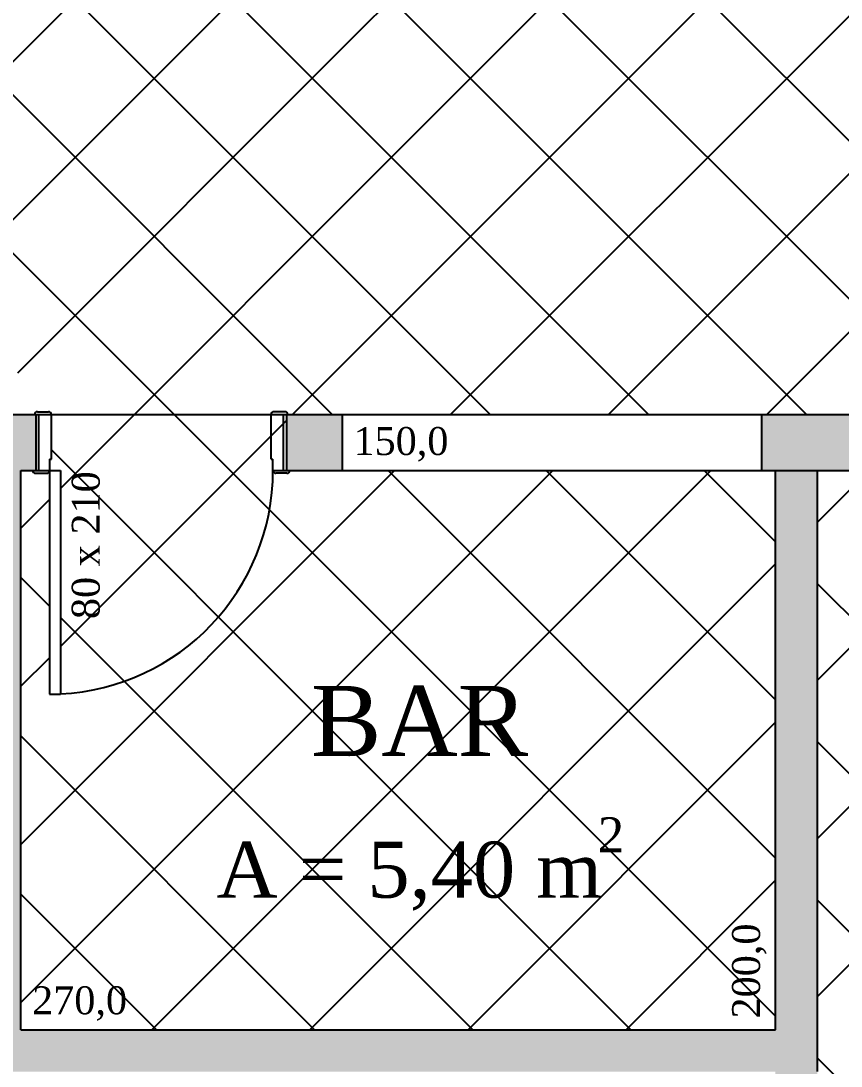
# Model space of a CAD drawing. Header units: millimetres. Extents: x 5728 to 12128, y -948 to 8052.
# Drawn here: x 7108.2 to 7401.7, y 1089.3 to 1463 of the extents above; entities that cross this region are included whole.
import ezdxf
from ezdxf.enums import TextEntityAlignment as Align

# ---------------------------------------------------------------- set-up
doc = ezdxf.new("R2010")
doc.units = ezdxf.units.MM
doc.header["$MEASUREMENT"] = 0
for name, color, linetype in [('001 - 0.150 Color', 1, 'Continuous'), ('003 - 0.250 Color', 3, 'Continuous'), ('004 - 0.150 Color', 4, 'Continuous'), ('005 - 0.350 Color', 5, 'Continuous'), ('007 - 0.200', 7, 'Continuous'), ('253 - 0.150 Color', 253, 'Continuous')]:
    doc.layers.add(name, color=color, linetype=linetype)
doc.styles.add('style4', font='romantic.ttf')
pattern_1 = [(45, (0, 0), (-28.2842146789194, 28.2842146789194), []), (135, (0, 0), (-28.2842146789194, -28.2842146789194), [])]

msp = doc.modelspace()

# ---------------------------------------------------------------- hatches: boundary and pattern name
at = {"layer": '003 - 0.250 Color', "ltscale": 2.5}
h = msp.add_hatch(dxfattribs=at)
h.set_pattern_fill('GRASS', color=256, scale=50, style=0)
h.set_pattern_definition([(90, (0, 0), (-35.35533905, 35.35533905), [9.375, -61.33567814999999]), (45, (0, 0), (-35.35533905932737, 35.35533905932738), [9.375, -40.625]), (135, (0, 0), (-35.35533905932738, -35.35533905932737), [9.375, -40.625])])
h.paths.add_polyline_path([(6403.233044741824, 670.8478115876025), (7096.793143707046, 670.8478115876022, -0.007972940582527196), (7136.594248306338, 697.5973259895412, -0.1787853650335933), (7218.23304474182, 787.2763766262524), (7093.233044741823, 787.2763766262524), (6878.233044741823, 787.2763766262523), (6878.233044741823, 845.5163766262522), (6878.233044741823, 1044.776376626252), (6878.233044741823, 1137.276376626253), (6878.233044741823, 1197.276376626253), (6878.233044741823, 1302.276376626253), (6428.233044741823, 1302.276376626252), (6403.233044741822, 1302.276376626252)])
at = {"layer": '005 - 0.350 Color', "ltscale": 2.5}
for points in [[(7108.233044741823, 1102.276376626252), (7108.233044741823, 1302.276376626253), (7113.633044741826, 1302.276376626252), (7113.633044741826, 1322.276376626252), (7003.233044741826, 1322.276376626253), (7003.233044741826, 1302.276376626252), (7093.233044741823, 1302.276376626252), (7093.233044741821, 1102.276376626252), (6893.233044741822, 1102.276376626252), (6893.233044741824, 1137.276376626253), (6888.503347369404, 1137.276376626253, -0.003026303524403506), (6888.502742114242, 1137.276376626253), (6878.233044741822, 1137.276376626253), (6878.233044741823, 1044.776376626252), (6893.233044741823, 1044.776376626252), (6893.233044741822, 1087.276376626252), (7378.233044741822, 1087.276376626252, -0.002998477564338969), (7378.212728392979, 1083.858384686537), (7393.171919325428, 1081.220675715577, 0.005046803038780047), (7393.233044741822, 1087.276376626279), (7393.233044741826, 1302.276376626252), (7378.233044741824, 1302.276376626252), (7378.233044741823, 1102.276376626252)], [(7223.233044741823, 1322.276376626252), (7203.233044741826, 1322.276376626252), (7203.233044741826, 1302.276376626252), (7223.233044741822, 1302.276376626252)], [(7523.433044741824, 1322.276376626253), (7373.233044741824, 1322.276376626252), (7373.233044741823, 1302.276376626253), (7523.433044741824, 1302.276376626252)]]:
    msp.add_hatch(color=256, dxfattribs=at).paths.add_polyline_path(points)
at = {"layer": '253 - 0.150 Color', "ltscale": 2.5}
h = msp.add_hatch(dxfattribs=at)
h.set_pattern_fill('NET', color=256, scale=12.5984, angle=45, style=0)
h.set_pattern_definition(pattern_1)
h.paths.add_polyline_path([(6443.233044741823, 1652.276376626252), (6443.233044741823, 1434.776376626252), (6443.233044741823, 1317.276376626252), (6878.233044741823, 1317.276376626253), (6878.233044741823, 1322.276376626252), (6898.233044741823, 1322.276376626252), (6903.133044741824, 1322.276376626252, -0.4142135623733614), (6904.133044741825, 1323.276376626252), (6908.133044741825, 1323.276376626249, -0.4142135623728287), (6909.133044741824, 1322.276376626249), (6997.733044741823, 1322.276376626259, -0.4142135623712303), (6998.733044741823, 1323.276376626252), (7002.733044741823, 1323.276376626252, -0.4142135623730951), (7003.733044741823, 1322.276376626252), (7093.261067438603, 1322.276376626252, -1.09335132445333), (7108.201526567967, 1322.276376626252), (7113.133044741824, 1322.276376626252, -0.4142135623733614), (7114.133044741825, 1323.276376626252), (7118.133044741825, 1323.276376626249, -0.4142135623728287), (7119.133044741824, 1322.276376626249), (7197.733044741823, 1322.276376626249, -0.4142135623741605), (7198.733044741823, 1323.276376626252), (7202.733044741823, 1323.276376626252, -0.4142135623730951), (7203.733044741823, 1322.276376626252), (7228.233044741823, 1322.276376626253), (7228.233044741823, 1652.276376626252)])
h.paths.add_polyline_path([(6965.733044741743, 1449.776376626252, -1), (6980.733044741743, 1449.776376626252, -1), (6965.733044741743, 1449.776376626252, -1), (6950.733044741743, 1449.776376626252, -1), (6935.733044741743, 1449.776376626252, -1), (6920.733044741743, 1449.776376626252, -1), (6905.733044741743, 1449.776376626252, -1), (6890.733044741743, 1449.776376626252, -1), (6875.733044741743, 1449.776376626252, -1), (6890.733044741743, 1449.776376626252, -1), (6905.733044741743, 1449.776376626252, -1), (6920.733044741743, 1449.776376626252, -1), (6935.733044741743, 1449.776376626252, -1), (6950.733044741743, 1449.776376626252, -1)], flags=16)
h.paths.add_polyline_path([(6996.050491693159, 1448.852937722257, -1), (6981.050491693159, 1448.852937722257, -1)], flags=16)
h.paths.add_polyline_path([(7011.146060583011, 1446.095997314732, -1), (6996.146060583011, 1446.095997314732, -1)], flags=16)
h.paths.add_polyline_path([(7025.801087323596, 1441.545490557061, -1), (7010.801087323596, 1441.545490557061, -1)], flags=16)
h.paths.add_polyline_path([(7039.803289219524, 1435.267332978234, -1), (7024.803289219524, 1435.267332978234, -1)], flags=16)
h.paths.add_polyline_path([(7052.949839949657, 1427.35246567556, -1), (7037.949839949657, 1427.35246567556, -1)], flags=16)
h.paths.add_polyline_path([(7065.050307570506, 1417.915538004137, -1), (7050.050307570506, 1417.915538004137, -1)], flags=16)
h.paths.add_polyline_path([(7075.929412983129, 1407.093246844685, -1), (7060.929412983129, 1407.093246844685, -1)], flags=16)
h.paths.add_polyline_path([(7085.429568906287, 1395.042356506017, -1), (7070.429568906287, 1395.042356506017, -1)], flags=16)
h.paths.add_polyline_path([(7093.413162578048, 1381.937427944477, -1), (7078.413162578048, 1381.937427944477, -1)], flags=16)
h.paths.add_polyline_path([(7099.764549120131, 1367.968290193281, -1), (7084.764549120131, 1367.968290193281, -1)], flags=16)
h.paths.add_polyline_path([(7104.391726690546, 1353.337290628974, -1), (7089.391726690546, 1353.337290628974, -1)], flags=16)
h.paths.add_polyline_path([(7107.227669159334, 1338.256363905703, -1), (7092.227669159334, 1338.256363905703, -1)], flags=16)
h.paths.add_polyline_path([(6879.159819889752, 1322.906583726845), (6918.590293262532, 1322.906583726845), (6918.590293262532, 1341.345932839271), (6879.159819889752, 1341.345932839271)], flags=24)
h.paths.add_polyline_path([(6444.159819889752, 1317.906583726844), (6483.590293262532, 1317.906583726844), (6483.590293262532, 1336.34593283927), (6444.159819889752, 1336.34593283927)], flags=24)
h.paths.add_polyline_path([(6459.570269892297, 1518.397321092688), (6459.570269892297, 1612.406196832332), (6443.815832022476, 1612.406196832332), (6443.815832022476, 1518.397321092688)], flags=24)
h = msp.add_hatch(dxfattribs=at)
h.set_pattern_fill('NET', color=256, scale=12.5984, angle=45, style=0)
h.set_pattern_definition(pattern_1)
h.paths.add_polyline_path([(7528.233044741823, 1652.276376626252), (7228.233044741822, 1652.276376626252), (7228.233044741823, 1322.276376626252), (7522.233044741823, 1322.276376626252, -0.4142135623741602), (7523.233044741823, 1323.276376626256), (7527.233044741823, 1323.276376626256, -0.414213562373095), (7528.233044741823, 1322.276376626256), (7528.233044741823, 1422.276376626256)])
h.paths.add_polyline_path([(7480.657614387115, 1322.906583726845), (7520.088087759896, 1322.906583726845), (7520.088087759896, 1341.345932839271), (7480.657614387115, 1341.345932839271)], flags=24)
h = msp.add_hatch(dxfattribs=at)
h.set_pattern_fill('NET', color=256, scale=12.5984, angle=45, style=0)
h.set_pattern_definition(pattern_1)
h.paths.add_polyline_path([(6998.438775741415, 1302.169469400925, -0.02678438308058817), (6998.433044741825, 1302.276376626254), (6998.433044741826, 1306.276376626249), (6997.733044741825, 1306.276376626249), (6997.733044741824, 1322.276376626259), (6909.133044741826, 1322.276376626249), (6909.133044741827, 1306.276376626249), (6908.433044741825, 1306.276376626249), (6908.433044741825, 1302.276376626252), (6912.433044741825, 1302.276376626249), (6912.433044741825, 1212.276376626252, 0.4323924054108027)])
edge = h.paths.add_edge_path()
edge.add_arc((6907.433044741825, 1302.276376626249), 1, -90, 2.0838797354372218e-10, ccw=False)
edge.add_line((6907.433044741825, 1301.276376626249), (6903.433044741823, 1301.276376626249))
edge.add_arc((6903.433044741823, 1302.276376626249), 1.000000000000001, 179.9999999997916, 270, ccw=False)
edge.add_line((6902.433044741823, 1302.276376626252), (6893.233044741823, 1302.276376626252))
edge.add_line((6893.233044741823, 1302.276376626252), (6893.233044741823, 1197.276376626253))
edge.add_line((6893.233044741823, 1197.276376626253), (6893.233044741823, 1137.276376626253))
edge.add_line((6893.233044741823, 1137.276376626253), (6893.233044741823, 1102.276376626252))
edge.add_line((6893.233044741823, 1102.276376626252), (7048.086090835288, 1102.276376626252))
edge.add_line((7048.086090835288, 1102.276376626252), (7048.086090835286, 1104.276376626251))
edge.add_line((7048.086090835286, 1104.276376626251), (7025.614011579035, 1104.276376626251))
edge.add_arc((7025.614011579039, 1106.657328626252), 2.380952000000205, 180, 269.9999999998906, ccw=False)
edge.add_line((7023.233059579039, 1106.657328626252), (7023.233059579039, 1121.538278626247))
edge.add_arc((7025.614011579039, 1121.538278626247), 2.380952000000208, 89.99999999997812, 180.0000000000109, ccw=False)
edge.add_line((7025.614011579039, 1123.919230626248), (7035.599215643357, 1123.919230626248))
edge.add_arc((7018.746021011766, 1121.339133359565), 17.04954753639538, 8.703973279515296, 30.00006128887262)
edge.add_arc((7009.024552949591, 1116.849444301812), 27.73048934658875, 27.99017785675627, 36.72848338437627)
edge.add_arc((7049.843048676335, 1147.651915726622), 23.4069021006232, 175.5446015575178, 217.4067665046233, ccw=False)
edge.add_arc((7070.613625608325, 1145.336132163144), 44.30006588775371, 141.3829610435088, 174.645340128994, ccw=False)
edge.add_arc((7049.468592582003, 1161.429326177436), 17.74568680494631, 94.46823295688642, 139.3720454146145, ccw=False)
edge.add_line((7048.086090835288, 1179.121078185069), (7048.086090835288, 1245.836460574515))
edge.add_spline(control_points=[(7048.08609083529, 1245.836460574515), (7048.022855238665, 1245.837738738286), (7047.959624804364, 1245.839145299686), (7044.374583315357, 1245.926187211463), (7040.873285634338, 1246.410254805519), (7034.269396651592, 1248.136231944034), (7031.167494505539, 1249.377513745024), (7026.528538949504, 1252.040256850772), (7024.802927835558, 1253.288679972351), (7021.794360359085, 1256.060624373114), (7020.511240257717, 1257.58480732942), (7018.483047761029, 1260.848257860741), (7017.739090189109, 1262.588556758304), (7017.012218212052, 1265.606380997103), (7016.862395303297, 1266.853993983646), (7016.862395303298, 1268.101833573202)], knot_values=[6.283185307179585, 6.283185307179585, 6.283185307179585, 6.283185307179585, 6.28923913121641, 6.28923913121641, 6.626458951226626, 6.626458951226626, 6.963678771236841, 6.963678771236841, 7.197258772525893, 7.197258772525893, 7.430838773814944, 7.430838773814944, 7.664418775103995, 7.664418775103995, 7.823632757822828, 7.823632757822828, 7.823632757822828, 7.823632757822828], degree=3, periodic=0)
edge.add_arc((7075.965553130287, 1263.821646692005), 59.25793841216792, 142.0344703722929, 175.8579324304211, ccw=False)
edge.add_line((7029.247720022561, 1300.276376626252), (7048.086090835289, 1300.276376626252))
edge.add_line((7048.086090835289, 1300.276376626252), (7048.08609083529, 1302.276376626252))
edge.add_line((7048.08609083529, 1302.276376626252), (7004.433044741823, 1302.276376626252))
edge.add_arc((7003.433044741823, 1302.276376626249), 1, -90.00000000005213, 2.0838797354372218e-10, ccw=False)
edge.add_line((7003.433044741822, 1301.276376626249), (6999.433044741822, 1301.276376626252))
edge.add_arc((6999.433044741824, 1302.276376626252), 1.000000000000001, 186.137061126707, 269.99999999989575, ccw=False)
edge.add_arc((6913.178927768585, 1297.652532845126), 85.37941433506812, -90.50054797631452, 3.032607804142515, ccw=False)
edge.add_line((6912.433044741743, 1212.276376626252), (6908.433044741825, 1212.276376626249))
edge.add_line((6908.433044741825, 1212.276376626249), (6908.433044741825, 1302.276376626252))
edge = h.paths.add_edge_path()
edge.add_line((7093.233044741824, 1302.276376626252), (7048.086090835288, 1302.276376626252))
edge.add_line((7048.086090835288, 1302.276376626252), (7048.086090835288, 1300.276376626252))
edge.add_line((7048.086090835288, 1300.276376626252), (7068.84772002256, 1300.276376626252))
edge.add_arc((7022.129886914832, 1263.821646692007), 59.25793841216765, 4.233578584404711, 37.96552962770431, ccw=False)
edge.add_spline(control_points=[(7081.211942518355, 1268.101858695577), (7081.212053911335, 1267.456423239867), (7081.17247173621, 1266.810993776269), (7080.845338785831, 1264.168736470548), (7080.210583082902, 1262.205236141637), (7078.260493922015, 1258.517660247727), (7076.947641862454, 1256.792440076142), (7073.27397242726, 1253.178092447667), (7070.712846759759, 1251.406447793246), (7064.935316751074, 1248.550433689331), (7061.718301724312, 1247.466205255632), (7055.019969146103, 1246.080848139454), (7051.545305904978, 1245.766540409066), (7048.08609083529, 1245.836460574515)], knot_values=[7.823632757822828, 7.823632757822828, 7.823632757822828, 7.823632757822828, 7.905987451065336, 7.905987451065336, 8.162581192729476, 8.162581192729476, 8.419174934393615, 8.419174934393615, 8.75639475440383, 8.75639475440383, 9.093614574414046, 9.093614574414046, 9.424780570387437, 9.424780570387437, 9.424780570387437, 9.424780570387437], degree=3, periodic=0)
edge.add_line((7048.086090835288, 1245.836460574515), (7048.086090835288, 1179.141593412766))
edge.add_arc((7046.997518576082, 1161.429326177436), 17.74568680494647, 40.62795458557389, 86.48310152777378, ccw=False)
edge.add_arc((7025.852485549758, 1145.336132163142), 44.30006588775355, 5.354659871024808, 38.617038956567, ccw=False)
edge.add_arc((7046.623062481749, 1147.651915726624), 23.4069021006229, -37.40676650512148, 4.4553984425085105, ccw=False)
edge.add_arc((7087.441558208488, 1116.849444301813), 27.73048934658726, 143.2715166160383, 152.0098221434198)
edge.add_arc((7077.720090146317, 1121.339133359568), 17.04954753639479, 149.9999387114215, 171.2960267204925)
edge.add_line((7060.866895514727, 1123.919230626248), (7070.852099579048, 1123.919230626248))
edge.add_arc((7070.852099579047, 1121.538278626247), 2.380952000000206, 0, 89.99999999997812, ccw=False)
edge.add_line((7073.233051579047, 1121.538278626247), (7073.233051579047, 1120.329354106677))
edge.add_line((7073.233051579047, 1120.329354106677), (7074.043934486305, 1120.329354106677))
edge.add_line((7074.043934486305, 1120.329354106677), (7074.043934486304, 1118.724615818172))
edge.add_line((7074.043934486304, 1118.724615818172), (7073.233051579047, 1118.724615818172))
edge.add_line((7073.233051579047, 1118.724615818172), (7073.233051579047, 1106.657328626248))
edge.add_arc((7070.852099579048, 1106.657328626252), 2.380952000000209, 269.9999999999781, 359.99999999992343, ccw=False)
edge.add_line((7070.852099579047, 1104.276376626251), (7048.086090835288, 1104.276376626251))
edge.add_line((7048.086090835288, 1104.276376626251), (7048.086090835289, 1102.276376626252))
edge.add_line((7048.086090835289, 1102.276376626252), (7093.233044741824, 1102.276376626252))
edge.add_line((7093.233044741824, 1102.276376626252), (7093.233044741824, 1302.276376626252))
h.paths.add_polyline_path([(7199.433044741823, 1301.276376626252), (7203.433044741822, 1301.276376626249, 0.4142135623744269), (7204.433044741823, 1302.276376626252), (7203.233044741826, 1302.276376626252), (7203.233044741827, 1322.276376626252), (7203.733044741823, 1322.276376626252, 0.4142135623731616), (7202.733044741823, 1323.276376626252), (7198.733044741823, 1323.276376626252, 0.4142135623741606), (7197.733044741823, 1322.276376626249), (7119.133044741826, 1322.276376626249), (7119.133044741827, 1306.276376626249), (7118.433044741825, 1306.276376626249), (7118.433044741825, 1302.276376626252), (7122.433044741824, 1302.276376626249), (7122.433044741825, 1222.376439204501, 0.3996375409397308), (7198.433044741825, 1302.276378501314, 0.4142141115658692)])
h.paths.add_polyline_path([(7378.233044741824, 1302.276376626252), (7204.433044741823, 1302.276376626252, -0.4142135623744269), (7203.433044741822, 1301.276376626249), (7199.433044741822, 1301.276376626252, -0.4142135623725618), (7198.433044741824, 1302.276376626252, -0.3996375341443295), (7122.433044741825, 1222.376439204501), (7122.433044741824, 1222.276376626252), (7118.433044741825, 1222.276376626249), (7118.433044741825, 1302.276376626252, -0.4142135623741606), (7117.433044741825, 1301.276376626249), (7113.433044741823, 1301.276376626249, -0.4142135623741602), (7112.433044741823, 1302.276376626252), (7108.233044741824, 1302.276376626252), (7108.233044741823, 1102.276376626252), (7378.233044741823, 1102.276376626252)])
h.paths.add_polyline_path([(6908.261273580368, 1211.21194659869), (7035.054912633623, 1211.21194659869), (7035.054912633623, 1249.544047190406), (6908.261273580368, 1249.544047190406)], flags=24)
h.paths.add_polyline_path([(6929.343547700406, 1246.542319760098), (6929.343547700406, 1303.487586032287), (6913.833192670822, 1303.487586032287), (6913.833192670822, 1246.542319760098)], flags=24)
h.paths.add_polyline_path([(7010.472870779207, 1147.385039615793), (7022.869320483349, 1147.385039615793), (7022.869320483349, 1162.385039615793), (7010.472870779207, 1162.385039615793)], flags=24)
h.paths.add_polyline_path([(6909.757590751052, 1127.928194710207), (7020.127413236259, 1127.928194710207), (7020.127413236259, 1155.221094118491), (6909.757590751052, 1155.221094118491)], flags=24)
h.paths.add_polyline_path([(6907.225770621788, 1161.21194659869), (7036.090415592203, 1161.21194659869), (7036.090415592203, 1199.544047190406), (6907.225770621788, 1199.544047190406)], flags=24)
h.paths.add_polyline_path([(6894.200500363125, 1102.947264200217), (6933.549612789159, 1102.947264200217), (6933.549612789159, 1121.142530472407), (6894.200500363125, 1121.142530472407)], flags=24)
h.paths.add_polyline_path([(6909.422340898214, 1129.625131743576), (6909.422340898214, 1216.178386181446), (6893.845417821292, 1216.178386181446), (6893.845417821292, 1129.625131743576)], flags=24)
h.paths.add_polyline_path([(7092.562157167858, 1103.243832247554), (7092.562157167858, 1142.59294467359), (7074.366890895668, 1142.59294467359), (7074.366890895668, 1103.243832247554)], flags=24)
h.paths.add_polyline_path([(7139.195618706324, 1246.571905558915), (7139.195618706324, 1303.458000233471), (7123.862778469637, 1303.458000233471), (7123.862778469637, 1246.571905558915)], flags=24)
h.paths.add_polyline_path([(7206.600591464377, 1193.961726430272), (7295.136094422957, 1193.961726430272), (7295.136094422957, 1231.461726430272), (7206.600591464377, 1231.461726430272)], flags=24)
h.paths.add_polyline_path([(7311.628808070376, 1162.623410511331), (7327.124370200554, 1162.623410511331), (7327.124370200554, 1181.373410511331), (7311.628808070376, 1181.373410511331)], flags=24)
h.paths.add_polyline_path([(7173.559091197918, 1139.136761189538), (7320.881576405018, 1139.136761189538), (7320.881576405018, 1176.01545941439), (7173.559091197918, 1176.01545941439)], flags=24)
h.paths.add_polyline_path([(7109.200500363125, 1102.947264200217), (7148.549612789159, 1102.947264200217), (7148.549612789159, 1121.142530472406), (7109.200500363125, 1121.142530472406)], flags=24)
h.paths.add_polyline_path([(7377.562157167858, 1103.243832247555), (7377.562157167858, 1142.592944673591), (7359.366890895668, 1142.592944673591), (7359.366890895668, 1103.243832247555)], flags=24)
h = msp.add_hatch(dxfattribs=at)
h.set_pattern_fill('NET', color=256, scale=12.5984, angle=45, style=0)
h.set_pattern_definition(pattern_1)
h.paths.add_polyline_path([(7528.233026373073, 1087.127909463505), (7528.233026373073, 1301.276376626256), (7523.933044741824, 1301.276376626252, -0.4142135623733614), (7522.933044741823, 1302.276376626252), (7393.233044741826, 1302.276376626252), (7393.233044741823, 1087.276376626236, -0.004627611665784033), (7393.181651447649, 1081.723599372153, -0.4371964062495511), (7394.069902989608, 1080.554623661405), (7393.375310278936, 1076.615392649357, -0.4142135623726245), (7392.216854348258, 1075.804233074012, -0.06052946873569353), (7378.960806011525, 998.3291003591353, -0.4142135623739365), (7379.771965586873, 997.1706444284556), (7379.077372876205, 993.2314134164064, -0.435860399011877), (7377.847225222791, 992.4356244721976, -0.3228495548749009), (7093.233044741823, 787.2763766262524), (7218.233044741821, 787.2763766262524, -0.06343784922708467), (7429.512229626636, 864.8203200069765, 0.2117938002522131)])

# ---------------------------------------------------------------- linework, layer by layer
at = {"layer": '001 - 0.150 Color'}
for p, q in [((7114.133044741826, 1323.276376626252), (7118.133044741826, 1323.276376626249)), ((7202.733044741824, 1323.276376626252), (7198.733044741824, 1323.276376626252)), ((7113.133044741826, 1322.276376626252), (7113.133044741826, 1322.276376626249)), ((7113.633044741826, 1322.276376626252), (7119.133044741826, 1322.276376626249)), ((7114.633044741826, 1302.276376626249), (7114.633044741826, 1322.276376626249)), ((7119.133044741826, 1306.276376626249), (7119.133044741826, 1322.276376626249)), ((7119.133044741826, 1322.276376626249), (7119.133044741826, 1322.276376626249)), ((7197.733044741826, 1306.276376626249), (7197.733044741824, 1322.276376626252)), ((7197.733044741826, 1322.276376626249), (7203.233044741826, 1322.276376626252)), ((7202.233044741826, 1302.276376626249), (7202.233044741826, 1322.276376626249)), ((7118.433044741825, 1306.276376626249), (7119.133044741826, 1306.276376626249)), ((7197.733044741826, 1306.276376626249), (7198.433044741825, 1306.276376626249)), ((7198.433044741825, 1302.276376626249), (7198.433044741827, 1306.276376626249)), ((7113.433044741825, 1301.276376626249), (7117.433044741825, 1301.276376626249)), ((7118.433044741825, 1302.276376626252), (7118.433044741825, 1222.276376626249)), ((7118.433044741825, 1302.276376626252), (7122.433044741825, 1302.276376626249)), ((7122.433044741825, 1302.276376626249), (7122.433044741825, 1222.276376626252)), ((7198.433044741825, 1302.276376626249), (7203.233044741826, 1302.276376626252)), ((7203.433044741825, 1301.276376626249), (7199.433044741825, 1301.276376626252)), ((7118.433044741825, 1222.276376626249), (7122.433044741825, 1222.276376626252))]:
    msp.add_line(p, q, dxfattribs=at)
at = {"layer": '001 - 0.150 Color', "ltscale": 2.5}
for p in [(7118.433044741825, 1306.276376626249), (7113.633044741826, 1302.276376626252)]:
    msp.add_line(p, (7118.433044741825, 1302.276376626252), dxfattribs=at)
at = {"layer": '001 - 0.150 Color'}
for centre, start, end in [((7114.133044741824, 1322.276376626252), 90.00000000000018, 180.0000000000002), ((7118.133044741824, 1322.276376626249), 1.598721155460225e-13, 90.00000000000018), ((7198.733044741823, 1322.276376626252), 90.00000000000018, 180.0000000000002), ((7202.733044741823, 1322.276376626252), 1.598721155460225e-13, 90.00000000000018), ((7113.433044741823, 1302.276376626249), 180.0000000000002, 270.0000000000002), ((7117.433044741823, 1302.276376626252), 270.0000000000002, 1.598721155460225e-13), ((7117.433044741823, 1302.276376626252), 359.999999999896, 1.598721155460225e-13), ((7199.433044741823, 1302.276376626252), 180.0000000000002, 270.0000000000002), ((7203.433044741823, 1302.276376626249), 270.0000000000002, 1.598721155460225e-13)]:
    msp.add_arc(centre, 1, start, end, dxfattribs=at)
at = {"layer": '004 - 0.150 Color', "ltscale": 2.5}
msp.add_arc((7118.433044741825, 1302.276376626252), 79.99999999999903, 272.8659839825995, 6.513775987637358e-13, dxfattribs=at)
at = {"layer": '005 - 0.350 Color', "ltscale": 2.5}
for p, q in [((7003.233044741826, 1322.276376626252), (7113.633044741826, 1322.276376626252)), ((7203.233044741826, 1322.276376626252), (7523.433044741823, 1322.276376626252)), ((7223.233044741823, 1322.276376626252), (7223.233044741823, 1302.276376626252)), ((7373.233044741823, 1322.276376626252), (7373.233044741823, 1302.276376626252)), ((7108.233044741823, 1302.276376626252), (7113.633044741824, 1302.276376626252)), ((7108.233044741823, 1102.276376626252), (7108.233044741823, 1302.276376626252)), ((7203.233044741826, 1302.276376626252), (7523.433044741823, 1302.276376626252)), ((7378.233044741823, 1102.276376626252), (7378.233044741823, 1302.276376626252)), ((7393.233044741823, 1087.276376626252), (7393.233044741826, 1302.276376626252)), ((7108.233044741823, 1102.276376626252), (7378.233044741823, 1102.276376626252))]:
    msp.add_line(p, q, dxfattribs=at)
at = {"layer": '005 - 0.350 Color'}
for p, q in [((7113.633044741826, 1322.276376626252), (7113.633044741826, 1302.276376626252)), ((7203.233044741826, 1322.276376626252), (7203.233044741826, 1302.276376626252))]:
    msp.add_line(p, q, dxfattribs=at)
at = {"layer": '007 - 0.200', "ltscale": 2.5}
msp.add_line((7119.133044741826, 1322.276376626249), (7197.733044741823, 1322.276376626249), dxfattribs=at)

# ---------------------------------------------------------------- texts
at = {"layer": '007 - 0.200', "ltscale": 2.5, "style": 'style4'}
for s, p in [('150,0', (7227.233044741823, 1304.796376626253)), ('270,0', (7112.233044741823, 1104.796376626252))]:
    msp.add_text(s, height=10, dxfattribs=at).set_placement(p, align=Align.BOTTOM_LEFT)
msp.add_text('80 x 210', height=10, rotation=89.99999999999999, dxfattribs=at).set_placement((7126.433044741827, 1249.127378931696), align=Align.TOP_LEFT)
for s, height, p in [('BAR', 25, (7250.868342943668, 1225.211726430272)), ('2', 12.5, (7319.376589135465, 1178.248410511331)), ('A = 5,40 m', 20, (7247.220333801468, 1169.51398012445))]:
    msp.add_text(s, height=height, dxfattribs=at).set_placement(p, align=Align.TOP_CENTER)
msp.add_text('200,0', height=10, rotation=90, dxfattribs=at).set_placement((7375.713044741822, 1106.276376626253), align=Align.BOTTOM_LEFT)

doc.saveas('drawing.dxf')
